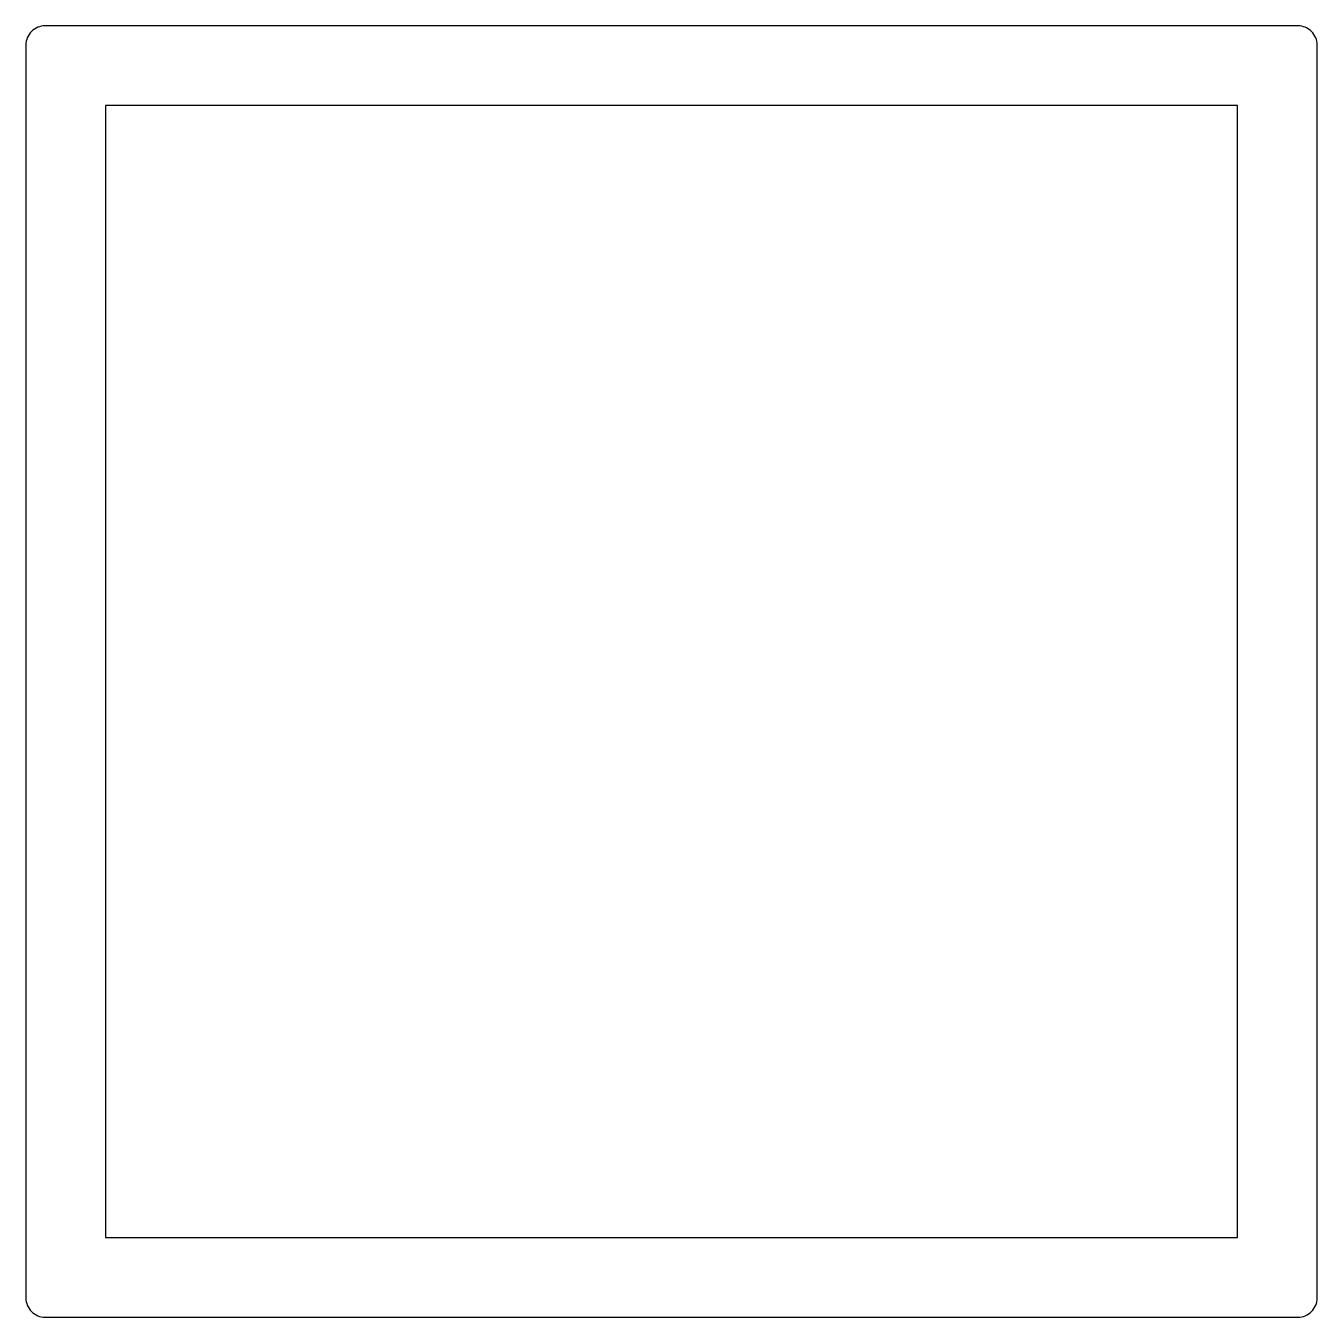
# Model space of a CAD drawing. Extents: x 356.4 to 381.5, y 209.9 to 235.
import ezdxf

# ---------------------------------------------------------------- set-up
doc = ezdxf.new("R2010")
doc.units = 0
doc.header["$LTSCALE"] = 15
doc.layers.get('0').update_dxf_attribs({"linetype": 'CONTINUOUS'})

msp = doc.modelspace()

# ---------------------------------------------------------------- linework, layer by layer
at = {"color": 0, "linetype": 'CONTINUOUS'}
msp.add_lwpolyline([(356.744, 235.046, 0.414214), (356.369, 234.671), (356.369, 210.271, 0.414214), (356.744, 209.896), (381.144, 209.896, 0.414214), (381.519, 210.271), (381.519, 234.671, 0.414214), (381.144, 235.046)], format="xyb", close=True, dxfattribs=at)
msp.add_lwpolyline([(357.919, 233.496), (357.919, 211.446), (379.969, 211.446), (379.969, 233.496)], close=True, dxfattribs=at)

doc.saveas('drawing.dxf')
